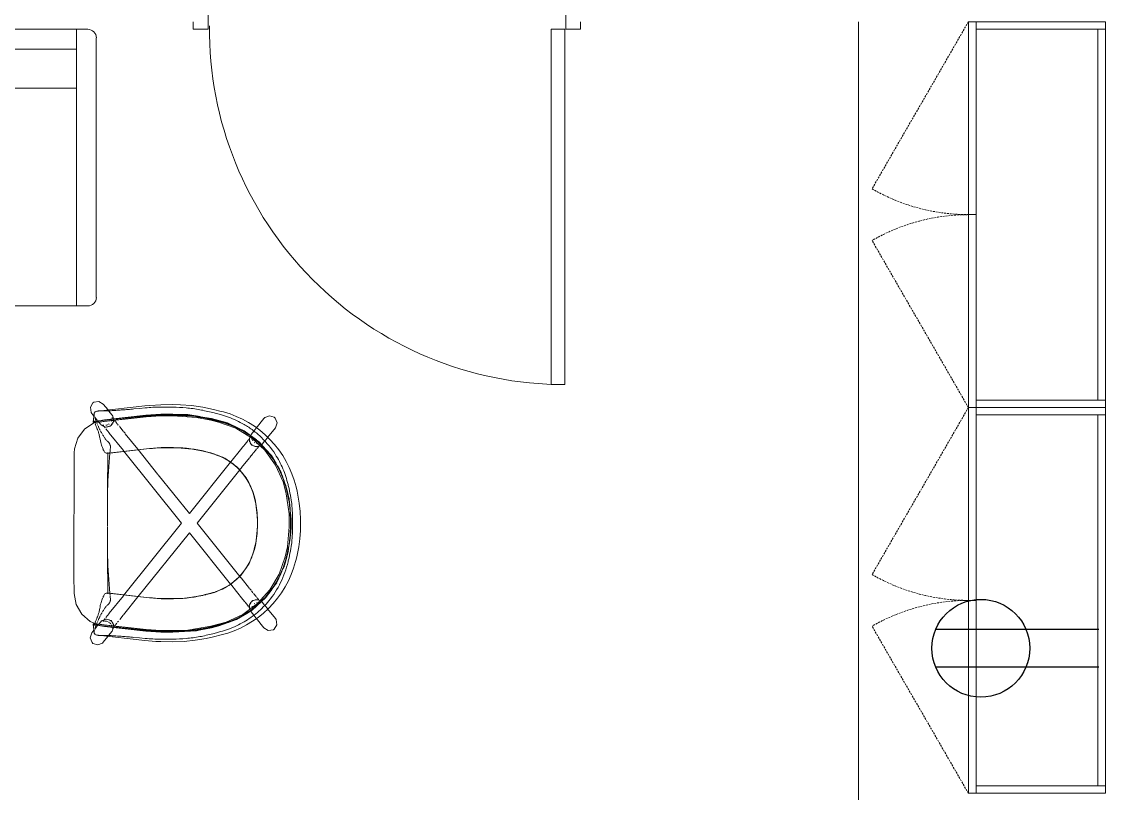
# Model space of a CAD drawing. Header units: inches. Extents: x 4757 to 6765, y 9919 to 10946.
# Drawn here: x 6205.7 to 6315.5, y 10546.4 to 10624.5 of the extents above; entities that cross this region are included whole.
import ezdxf

# ---------------------------------------------------------------- set-up
doc = ezdxf.new("R2010")
doc.units = ezdxf.units.IN
doc.header["$MEASUREMENT"] = 0
doc.linetypes.add('Dash', pattern=[0.25, 0.125, -0.125])
doc.linetypes.add('Hidden', pattern=[0.28125, 0.1875, -0.09375])
for name, color, linetype, lineweight in [('A-ANNO-NOTE', 7, 'Continuous', 9), ('A-DOOR', 31, 'Continuous', 13), ('I-FURN', 30, 'Continuous', 9), ('Q-CASE', 31, 'Continuous', 9), ('Q-CASE-HDLN', 31, 'Dash', 9)]:
    doc.layers.add(name, color=color, linetype=linetype, lineweight=lineweight)

# ---------------------------------------------------------------- blocks, each defined once
blk = doc.blocks.new('Door - Single - Solid Door-8734644-Level XX  POWER _ SIGNAL')
at = {"layer": 'A-DOOR'}
for p, q in [((-14.01, 38.59), (-12.63, 38.59)), ((-14.01, 2.59), (-14.01, 38.59)), ((-12.63, 38.59), (-12.63, 2.59)), ((-12.63, 2.59), (-14.01, 2.59))]:
    blk.add_line(p, q, dxfattribs=at)
at = {"layer": 'A-DOOR', "lineweight": 9}
for p, q in [((-15.63, 2.59), (-15.63, 1.84)), ((-14.13, 2.59), (-15.63, 2.59)), ((-14.13, 1.09), (-14.13, 2.59)), ((23.62, 2.59), (22.12, 2.59)), ((22.12, 2.59), (22.12, 1.09)), ((23.62, 1.84), (23.62, 2.59)), ((-13.63, 1.09), (-14.13, 1.09)), ((-13.63, -0.41), (-13.63, 1.09)), ((22.12, 1.09), (21.62, 1.09)), ((21.62, 1.09), (21.62, -0.41)), ((-14.13, -2.41), (-14.13, -0.41)), ((-14.13, -0.41), (-13.63, -0.41)), ((21.62, -0.41), (22.12, -0.41)), ((22.12, -0.41), (22.12, -2.41)), ((-15.63, -1.66), (-15.63, -2.41)), ((23.62, -2.41), (23.62, -1.66)), ((-15.63, -2.41), (-14.13, -2.41)), ((22.12, -2.41), (23.62, -2.41))]:
    blk.add_line(p, q, dxfattribs=at)
blk.add_arc((-14.01, 2.59), 36, 359.5, 90, dxfattribs=at)
blk = doc.blocks.new('HermanMiller_Collection_Tuxedo_Sofa - Arms Quilted-7925960-Level XX  POWER _ SIGNAL')
at = {"layer": 'I-FURN'}
for p, q in [((-43.15, 14.01), (-42.01, 14.01)), ((42.01, 14.01), (-42.01, 14.01)), ((-42.01, 14.01), (-42.01, -14.01)), ((-42.01, -14.01), (-42.01, 14.01)), ((-13.77, 14.01), (-13.77, -12.01)), ((14.08, 14.01), (14.08, -12.01)), ((42.01, 14.01), (43.15, 14.01)), ((42.01, -14.01), (42.01, 14.01)), ((42.01, -14.01), (42.01, 14.01)), ((-44.01, -13.14), (-44.01, 13.14)), ((44.01, 13.14), (44.01, -13.14)), ((42.01, -8.06), (-42.01, -8.06)), ((42.01, -12.01), (-42.01, -12.01)), ((-42.01, -14.01), (-43.15, -14.01)), ((42.01, -14.01), (-42.01, -14.01)), ((-42.01, -14.01), (42.01, -14.01)), ((43.15, -14.01), (42.01, -14.01))]:
    blk.add_line(p, q, dxfattribs=at)
for centre, start, end in [((-43.15, 13.14), 90, 180), ((43.15, 13.14), 360, 90), ((-43.15, -13.14), 180, 270), ((43.15, -13.14), 270, 360)]:
    blk.add_arc(centre, 0.865, start, end, dxfattribs=at)
blk = doc.blocks.new('Hightower Nest Low Wood Chair - Hightower Nest Low Wood Chair-7893848-Level XX  POWER _ SIGNAL')
at = {"layer": 'I-FURN'}
for p, q in [((-10.13, 16.92), (-10.57, 16.81)), ((-6.54, 17.26), (-7.26, 17.26)), ((-3.23, 16.81), (-3.67, 16.92)), ((-11.57, 15.47), (-11.77, 15.4)), ((-11.57, 15.47), (-11.77, 15.4)), ((-11.33, 15.55), (-11.53, 15.48)), ((-11.33, 15.55), (-11.53, 15.48)), ((-10.83, 15.72), (-11.29, 15.56)), ((-10.83, 15.72), (-11.29, 15.56)), ((-10.59, 15.81), (-10.8, 15.73)), ((-10.59, 15.81), (-10.8, 15.73)), ((-10.35, 15.89), (-10.55, 15.82)), ((-10.35, 15.89), (-10.55, 15.82)), ((-10.4, 16.1), (-9.95, 16.19)), ((-9.91, 15.99), (-10.35, 15.89)), ((-9.89, 15.93), (-10.34, 15.83)), ((-10.12, 15.88), (-10.34, 15.83)), ((-10.31, 15.72), (-9.87, 15.82)), ((-9.89, 15.94), (-10.11, 15.89)), ((-9.48, 16.09), (-9.91, 15.99)), ((-9.48, 16.09), (-9.91, 15.99)), ((-8.92, 16.16), (-9.02, 16.15)), ((-8.92, 16.16), (-9.02, 16.15)), ((-8.81, 16.17), (-8.91, 16.16)), ((-8.81, 16.17), (-8.91, 16.16)), ((-8.7, 16.18), (-8.8, 16.17)), ((-8.7, 16.18), (-8.8, 16.17)), ((-8.59, 16.19), (-8.69, 16.18)), ((-8.59, 16.19), (-8.69, 16.18)), ((-8.48, 16.2), (-8.58, 16.19)), ((-8.48, 16.2), (-8.58, 16.19)), ((-8.37, 16.21), (-8.47, 16.2)), ((-8.37, 16.21), (-8.47, 16.2)), ((-8.15, 16.23), (-8.35, 16.21)), ((-8.15, 16.23), (-8.35, 16.21)), ((-7.93, 16.25), (-8.13, 16.23)), ((-7.93, 16.25), (-8.13, 16.23)), ((-7.7, 16.27), (-7.9, 16.25)), ((-7.7, 16.27), (-7.9, 16.25)), ((-7.26, 16.31), (-7.66, 16.27)), ((-7.26, 16.31), (-7.66, 16.27)), ((-7.16, 16.31), (-7.26, 16.31)), ((-7.26, 16.13), (-6.54, 16.13)), ((-6.55, 16.25), (-7.25, 16.25)), ((-6.54, 16.31), (-7.12, 16.31)), ((-5.94, 16.29), (-6.54, 16.31)), ((-5.94, 16.29), (-6.54, 16.31)), ((-5.46, 16.22), (-5.94, 16.29)), ((-5.46, 16.22), (-5.94, 16.29)), ((-5.34, 16.2), (-5.43, 16.22)), ((-5.34, 16.2), (-5.43, 16.22)), ((-5.22, 16.19), (-5.32, 16.2)), ((-5.22, 16.19), (-5.32, 16.2)), ((-5.11, 16.17), (-5.21, 16.19)), ((-5.11, 16.17), (-5.21, 16.19)), ((-5, 16.16), (-5.1, 16.17)), ((-5, 16.16), (-5.1, 16.17)), ((-4.89, 16.14), (-4.99, 16.15)), ((-4.89, 16.14), (-4.99, 16.15)), ((-4.78, 16.12), (-4.88, 16.14)), ((-4.78, 16.12), (-4.88, 16.14)), ((-4.58, 16.09), (-4.77, 16.12)), ((-4.58, 16.09), (-4.77, 16.12)), ((-4.36, 16.06), (-4.55, 16.09)), ((-4.36, 16.06), (-4.55, 16.09)), ((-4.15, 16.03), (-4.33, 16.06)), ((-4.15, 16.03), (-4.33, 16.06)), ((-3.89, 15.99), (-4.11, 16.03)), ((-3.89, 15.99), (-4.11, 16.03)), ((-3.93, 15.82), (-3.49, 15.72)), ((-3.69, 15.89), (-3.91, 15.94)), ((-3.46, 15.83), (-3.91, 15.93)), ((-3.45, 15.89), (-3.89, 15.99)), ((-3.85, 16.19), (-3.4, 16.1)), ((-3.47, 15.83), (-3.68, 15.88)), ((-2.6, 15.64), (-3.45, 15.89)), ((-2.6, 15.64), (-3.45, 15.89)), ((-2.47, 15.59), (-2.59, 15.64)), ((-2.47, 15.59), (-2.59, 15.64)), ((-2.27, 15.5), (-2.44, 15.57)), ((-2.27, 15.5), (-2.44, 15.57)), ((-2.03, 15.38), (-2.23, 15.48)), ((-2.03, 15.38), (-2.23, 15.48)), ((-15.57, 13.92), (-16.57, 14.72)), ((-12.96, 14.78), (-13.16, 14.66)), ((-12.96, 14.78), (-13.16, 14.66)), ((-12.73, 14.91), (-12.93, 14.8)), ((-12.73, 14.91), (-12.93, 14.8)), ((-12.51, 15.05), (-12.71, 14.93)), ((-12.51, 15.05), (-12.71, 14.93)), ((-12.29, 15.18), (-12.48, 15.06)), ((-12.29, 15.18), (-12.48, 15.06)), ((-1.78, 15.27), (-1.99, 15.37)), ((-1.78, 15.27), (-1.99, 15.37)), ((-1.54, 15.16), (-1.76, 15.26)), ((-1.54, 15.16), (-1.76, 15.26)), ((-1.32, 15.06), (-1.52, 15.15)), ((-1.32, 15.06), (-1.52, 15.15)), ((-1.1, 14.96), (-1.29, 15.05)), ((-1.1, 14.96), (-1.29, 15.05)), ((-0.88, 14.86), (-1.05, 14.94)), ((-0.88, 14.86), (-1.05, 14.94)), ((-0.64, 14.68), (-0.87, 14.85)), ((-0.64, 14.68), (-0.87, 14.85)), ((-0.24, 14.4), (-0.61, 14.66)), ((-0.24, 14.4), (-0.61, 14.66)), ((0.18, 14.09), (-0.2, 14.36)), ((0.18, 14.09), (-0.2, 14.36)), ((2.76, 14.72), (1.77, 13.92)), ((-17.5, 13.55), (-16.52, 12.77)), ((-15.26, 13.68), (-15.55, 13.91)), ((-14.91, 13.39), (-15.19, 13.62)), ((-14.85, 13.34), (-14.91, 13.39)), ((0.63, 13.76), (0.22, 14.06)), ((0.63, 13.76), (0.22, 14.06)), ((1.1, 13.39), (1.06, 13.32)), ((1.39, 13.62), (1.1, 13.39)), ((1.75, 13.91), (1.46, 13.68)), ((2.72, 12.77), (3.7, 13.55)), ((-16.48, 12.73), (-16.23, 12.53)), ((-16.22, 12.52), (-15.88, 12.25)), ((-15.84, 12.22), (-15.77, 12.2)), ((-15.64, 12.15), (-15.58, 12.13)), ((-15.57, 12.13), (-15.5, 12.11)), ((-15.51, 12.31), (-15.44, 12.33)), ((-15.45, 12.08), (-15.49, 12.12)), ((-15.45, 12.08), (-15.49, 12.12)), ((-15.31, 12.08), (-15.44, 12.08)), ((-15.41, 12.34), (-15.37, 12.36)), ((-15.29, 12.4), (-15.24, 12.43)), ((-15.29, 12.08), (-14.91, 12.23)), ((-15.18, 12.11), (-15.25, 12.09)), ((-15.12, 12.13), (-15.18, 12.11)), ((-15.08, 12.57), (-15.04, 12.63)), ((-14.94, 12.23), (-15.05, 12.16)), ((-14.96, 12.8), (-14.94, 12.88)), ((-14.81, 12.36), (-14.94, 12.23)), ((-14.92, 13.07), (-14.93, 13.14)), ((-14.92, 12.96), (-14.92, 13.02)), ((-14.88, 12.25), (-14.8, 12.33)), ((-14.82, 13.14), (-14.81, 13.14)), ((-14.79, 12.34), (-14.63, 12.83)), ((-14.76, 13.09), (-14.71, 13.05)), ((-14.76, 13.09), (-14.71, 13.05)), ((-14.71, 13.04), (-14.75, 13.14)), ((-14.63, 12.85), (-14.7, 13.01)), ((-14.66, 12.67), (-14.69, 12.57)), ((-14.47, 12.86), (-14.68, 13.03)), ((-14.68, 13.03), (-14.66, 12.95)), ((-14.68, 13.03), (-14.47, 12.86)), ((-14.66, 12.93), (-14.65, 12.85)), ((-14.66, 12.73), (-14.66, 12.67)), ((-14.65, 12.8), (-14.65, 12.75)), ((-14.27, 12.7), (-14.43, 12.82)), ((-14.43, 12.82), (-14.27, 12.7)), ((-13.99, 12.48), (-14.25, 12.69)), ((-14.25, 12.69), (-13.99, 12.48)), ((-13.75, 12.29), (-13.95, 12.44)), ((-13.95, 12.44), (-13.75, 12.29)), ((-13.55, 12.12), (-13.74, 12.28)), ((-13.74, 12.28), (-13.55, 12.12)), ((-12.52, 11.29), (-13.52, 12.1)), ((-13.52, 12.1), (-12.52, 11.29)), ((-9.57, 12.59), (-9.12, 12.7)), ((-9.52, 12.58), (-9.12, 12.68)), ((-9.52, 12.58), (-9.12, 12.68)), ((-7.26, 12.92), (-6.54, 12.92)), ((-7.26, 12.89), (-6.54, 12.89)), ((-7.26, 12.89), (-6.54, 12.89)), ((-4.69, 12.68), (-4.28, 12.58)), ((-4.69, 12.68), (-4.28, 12.58)), ((-4.68, 12.7), (-4.23, 12.59)), ((-0.28, 12.09), (-1.35, 11.24)), ((-1.35, 11.24), (-0.28, 12.09)), ((-0.1, 12.25), (-0.25, 12.12)), ((-0.25, 12.12), (-0.1, 12.25)), ((0.15, 12.44), (-0.05, 12.29)), ((-0.05, 12.29), (0.15, 12.44)), ((0.54, 12.76), (0.23, 12.51)), ((0.23, 12.51), (0.54, 12.76)), ((0.62, 12.82), (0.55, 12.77)), ((0.55, 12.77), (0.62, 12.82)), ((0.87, 13.03), (0.67, 12.86)), ((0.67, 12.86), (0.87, 13.03)), ((0.89, 13.03), (0.85, 12.97)), ((0.85, 12.85), (0.86, 12.95)), ((0.86, 12.7), (0.85, 12.8)), ((0.86, 12.95), (0.87, 12.99)), ((0.95, 13.14), (0.92, 13.08)), ((0.97, 13.1), (1.01, 13.13)), ((0.97, 13.1), (1.01, 13.13)), ((0.99, 12.34), (1.07, 12.29)), ((1.01, 13.14), (1.02, 13.14)), ((1.07, 12.29), (1.01, 12.36)), ((1.14, 12.23), (1.08, 12.28)), ((1.14, 12.87), (1.16, 12.81)), ((1.25, 12.16), (1.14, 12.23)), ((1.25, 12.63), (1.28, 12.57)), ((1.4, 12.1), (1.32, 12.13)), ((1.45, 12.09), (1.4, 12.1)), ((1.64, 12.08), (1.49, 12.09)), ((1.52, 12.38), (1.57, 12.36)), ((1.65, 12.33), (1.71, 12.31)), ((1.69, 12.12), (1.65, 12.08)), ((1.69, 12.12), (1.65, 12.08)), ((1.7, 12.11), (1.84, 12.14)), ((1.98, 12.18), (2.04, 12.22)), ((2.08, 12.25), (2.42, 12.52)), ((2.43, 12.53), (2.68, 12.74)), ((-15.44, 12.08), (-15.35, 12)), ((-15.35, 12), (-15.44, 12.08)), ((-15.29, 11.95), (-15.16, 11.85)), ((-15.16, 11.85), (-15.29, 11.95)), ((-15.15, 11.85), (-14.99, 11.72)), ((-14.99, 11.72), (-15.15, 11.85)), ((-14.98, 11.71), (-14.63, 11.43)), ((-14.63, 11.43), (-14.98, 11.71)), ((-14.62, 11.42), (-14.34, 11.19)), ((-14.34, 11.19), (-14.62, 11.42)), ((-14.32, 11.17), (-13.1, 10.2)), ((-13.1, 10.2), (-14.32, 11.17)), ((-12.32, 11.13), (-12.5, 11.28)), ((-12.5, 11.28), (-12.32, 11.13)), ((-6.9, 6.78), (-12.31, 11.13)), ((-12.31, 11.13), (-6.9, 6.78)), ((-1.49, 11.13), (-6.9, 6.78)), ((-6.9, 6.78), (-1.49, 11.13)), ((-1.36, 11.23), (-1.48, 11.13)), ((-1.48, 11.13), (-1.36, 11.23)), ((0.02, 10.78), (0.82, 11.42)), ((0.82, 11.42), (0.02, 10.78)), ((0.83, 11.43), (1.07, 11.62)), ((1.07, 11.62), (0.83, 11.43)), ((1.11, 11.65), (1.18, 11.71)), ((1.18, 11.71), (1.11, 11.65)), ((1.19, 11.72), (1.35, 11.85)), ((1.35, 11.85), (1.19, 11.72)), ((1.36, 11.85), (1.49, 11.95)), ((1.49, 11.95), (1.36, 11.85)), ((1.55, 12), (1.64, 12.08)), ((1.64, 12.08), (1.55, 12)), ((-13.08, 10.18), (-7.87, 6)), ((-7.87, 6), (-13.08, 10.18)), ((-5.93, 6), (-0.72, 10.18)), ((-0.72, 10.18), (-5.93, 6)), ((-0.71, 10.19), (0.02, 10.78)), ((0.02, 10.78), (-0.71, 10.19)), ((-18.22, 9.23), (-18.42, 8.46)), ((-17.3, 9), (-17.49, 8.23)), ((-17.25, 8.99), (-17.33, 8.65)), ((-17.33, 8.19), (-17.13, 8.96)), ((3.33, 8.96), (3.52, 8.19)), ((3.53, 8.65), (3.44, 8.99)), ((3.69, 8.23), (3.5, 9)), ((4.61, 8.46), (4.42, 9.23)), ((-17.49, 8.23), (-17.68, 7.12)), ((-17.49, 8.23), (-17.68, 7.12)), ((-17.34, 8.6), (-17.43, 8.25)), ((-14.13, 7.71), (-14.02, 8.19)), ((-14.11, 7.7), (-13.99, 8.18)), ((-14.11, 7.7), (-13.99, 8.18)), ((-14.02, 8.19), (-13.87, 8.56)), ((0.12, 8.51), (0.21, 8.19)), ((0.19, 8.18), (0.37, 7.46)), ((0.19, 8.18), (0.37, 7.46)), ((0.21, 8.19), (0.33, 7.71)), ((3.63, 8.25), (3.54, 8.6)), ((3.91, 7.15), (3.69, 8.23)), ((3.91, 7.15), (3.69, 8.23)), ((-14.21, 7.41), (-14.15, 7.65)), ((-14.18, 7.41), (-14.12, 7.67)), ((-14.18, 7.41), (-14.12, 7.67)), ((0.34, 7.67), (0.39, 7.46)), ((3.99, 6.73), (3.91, 7.12)), ((3.99, 6.73), (3.91, 7.12)), ((4.15, 4.34), (3.99, 6.73)), ((4.15, 4.34), (3.99, 6.73)), ((-14.56, 4.38), (-14.44, 5.93)), ((-7.87, 6), (-11.8, 2.85)), ((-11.8, 2.85), (-7.87, 6)), ((0.57, 0.78), (-5.93, 6)), ((-5.93, 6), (0.57, 0.78)), ((-14.21, -0.66), (-6.9, 5.22)), ((-6.9, 5.22), (-14.21, -0.66)), ((-6.9, 5.22), (0.41, -0.66)), ((0.41, -0.66), (-6.9, 5.22)), ((-18.9, 4.33), (-18.88, 3.11)), ((-17.95, 4.34), (-17.94, 3.12)), ((-17.89, 4.34), (-17.88, 3.12)), ((-17.76, 3.12), (-17.77, 4.34)), ((-14.55, 3.16), (-14.56, 4.38)), ((-14.52, 3.16), (-14.54, 4.38)), ((-14.52, 3.16), (-14.54, 4.38)), ((0.74, 4.38), (0.72, 3.16)), ((0.74, 4.38), (0.72, 3.16)), ((0.76, 4.38), (0.75, 3.16)), ((3.97, 4.34), (3.96, 3.12)), ((4.08, 3.12), (4.09, 4.34)), ((4.13, 3.12), (4.15, 4.34)), ((5.08, 3.11), (5.1, 4.33)), ((-17.94, 3.12), (-17.84, 1.59)), ((-17.94, 3.12), (-17.84, 1.59)), ((-17.67, 1.61), (-17.76, 3.12)), ((-14.47, 1.97), (-14.55, 3.16)), ((-11.83, 2.82), (-14.38, 0.78)), ((-14.38, 0.78), (-11.83, 2.82)), ((0.75, 3.16), (0.67, 1.97)), ((3.96, 3.12), (3.87, 1.61)), ((4.04, 1.59), (4.13, 3.12)), ((4.04, 1.59), (4.13, 3.12)), ((-18.78, 1.48), (-18.25, -3.27)), ((-17.84, 1.59), (-17.37, -2.6)), ((-17.78, 1.6), (-17.57, -0.28)), ((-17.12, -3.27), (-17.67, 1.61)), ((-14, -2.27), (-14.47, 1.97)), ((-14.32, 0.82), (-14.45, 1.97)), ((-13.98, -2.22), (-14.45, 1.97)), ((0.65, 1.97), (0.18, -2.22)), ((0.67, 1.97), (0.2, -2.27)), ((0.65, 1.97), (0.52, 0.82)), ((3.87, 1.61), (3.32, -3.27)), ((3.57, -2.6), (4.04, 1.59)), ((3.77, -0.28), (3.98, 1.6)), ((4.45, -3.27), (4.98, 1.48)), ((-14.38, 0.78), (-15.95, -0.49)), ((-15.95, -0.49), (-14.38, 0.78)), ((-14.16, -0.61), (-14.32, 0.82)), ((0.52, 0.82), (0.36, -0.61)), ((2.39, -0.68), (0.57, 0.78)), ((0.57, 0.78), (2.39, -0.68)), ((-17.57, -0.31), (-17.43, -1.54)), ((-16.69, -1.08), (-16.74, -1.12)), ((-16.74, -1.12), (-16.69, -1.08)), ((-16.23, -0.71), (-16.67, -1.06)), ((-16.67, -1.06), (-16.23, -0.71)), ((-16, -0.52), (-16.19, -0.68)), ((-16.19, -0.68), (-16, -0.52)), ((-16.03, -2.12), (-14.25, -0.69)), ((-14.25, -0.69), (-16.03, -2.12)), ((-14, -2.05), (-14.16, -0.61)), ((0.36, -0.61), (0.2, -2.05)), ((0.45, -0.69), (2.23, -2.12)), ((2.23, -2.12), (0.45, -0.69)), ((2.87, -1.06), (2.43, -0.71)), ((2.43, -0.71), (2.87, -1.06)), ((3.63, -1.54), (3.77, -0.31)), ((-17.83, -1.81), (-18.28, -2.18)), ((-17.74, -1.75), (-17.83, -1.82)), ((-17.46, -1.7), (-17.73, -1.75)), ((-17.45, -1.82), (-17.61, -1.81)), ((-17.59, -1.8), (-17.54, -1.76)), ((-17.59, -1.8), (-17.54, -1.76)), ((-17.43, -1.61), (-17.37, -2.14)), ((-17.38, -1.69), (-17.42, -1.7)), ((-17.36, -2.18), (-17.3, -2.78)), ((-17.35, -1.41), (-17.31, -1.76)), ((-17.23, -1.51), (-17.32, -1.58)), ((-17.32, -1.58), (-17.23, -1.51)), ((-17.22, -1.66), (-17.3, -1.68)), ((-17.3, -1.67), (-17.24, -1.68)), ((-17.2, -1.91), (-17.26, -1.88)), ((-16.82, -1.91), (-17.22, -1.66)), ((-17.22, -1.68), (-17.11, -1.71)), ((-17.12, -1.43), (-17.19, -1.48)), ((-17.19, -1.48), (-17.12, -1.43)), ((-16.97, -1.3), (-17.1, -1.41)), ((-17.1, -1.41), (-16.97, -1.3)), ((-17.04, -1.74), (-16.99, -1.77)), ((-16.92, -2.17), (-16.96, -2.11)), ((-16.84, -1.2), (-16.94, -1.28)), ((-16.94, -1.28), (-16.84, -1.2)), ((-16.92, -1.82), (-16.81, -1.92)), ((-16.79, -1.94), (-16.71, -2.08)), ((-16.72, -2.02), (-16.78, -1.93)), ((-16.63, -2.52), (-16.71, -2.03)), ((-16.46, -2.46), (-16.04, -2.12)), ((-16.04, -2.12), (-16.46, -2.46)), ((2.24, -2.12), (2.66, -2.46)), ((2.66, -2.46), (2.24, -2.12)), ((2.97, -1.93), (2.82, -2.39)), ((2.91, -2.08), (2.99, -1.94)), ((3.06, -1.84), (2.97, -1.93)), ((2.99, -1.94), (3.07, -1.86)), ((3.14, -1.28), (3.01, -1.17)), ((3.01, -1.17), (3.14, -1.28)), ((3.13, -1.81), (3.08, -1.83)), ((3.16, -2.11), (3.12, -2.17)), ((3.36, -1.72), (3.14, -1.81)), ((3.14, -1.8), (3.26, -1.73)), ((3.22, -2.04), (3.18, -2.09)), ((3.39, -1.48), (3.21, -1.34)), ((3.21, -1.34), (3.39, -1.48)), ((3.29, -1.97), (3.24, -2.02)), ((3.27, -1.73), (3.36, -1.7)), ((3.41, -1.68), (3.44, -1.68)), ((3.46, -1.88), (3.41, -1.9)), ((3.51, -1.66), (3.42, -1.7)), ((3.52, -1.58), (3.43, -1.52)), ((3.43, -1.52), (3.52, -1.58)), ((3.44, -1.68), (3.5, -1.67)), ((3.49, -2.78), (3.56, -2.18)), ((3.51, -1.76), (3.55, -1.41)), ((3.57, -2.14), (3.63, -1.61)), ((3.63, -1.68), (3.58, -1.66)), ((3.7, -1.81), (3.65, -1.82)), ((4.03, -1.82), (3.67, -1.69)), ((3.73, -1.75), (3.79, -1.8)), ((3.73, -1.75), (3.79, -1.8)), ((4.48, -2.18), (4.03, -1.81)), ((-18.37, -2.24), (-18.96, -2.72)), ((-17.37, -2.6), (-17.33, -2.77)), ((-17.32, -2.81), (-17.22, -3.16)), ((-17.3, -3.32), (-17.24, -3.27)), ((-17.29, -2.81), (-17.25, -3.15)), ((-17.25, -3.16), (-17.25, -3.23)), ((-17.24, -3.25), (-17.22, -3.43)), ((-17.22, -3.16), (-17.19, -3.24)), ((-17.2, -3.23), (-17.13, -3.18)), ((-17.19, -2.74), (-17.17, -2.88)), ((-17.19, -3.25), (-17.13, -3.46)), ((-17.13, -3.18), (-16.89, -2.98)), ((-16.84, -2.37), (-16.88, -2.24)), ((-16.86, -2.93), (-16.62, -2.54)), ((-16.84, -2.76), (-16.82, -2.65)), ((-16.82, -2.46), (-16.83, -2.41)), ((-16.78, -2.71), (-16.82, -2.75)), ((-16.78, -2.71), (-16.82, -2.75)), ((-16.65, -2.61), (-16.55, -2.53)), ((-16.55, -2.53), (-16.65, -2.61)), ((-14.34, -2.72), (-14.26, -2.68)), ((-7.12, -2.31), (-7.23, -2.31)), ((-7.12, -2.31), (-7.22, -2.31)), ((-6.58, -2.31), (-7.12, -2.31)), ((-6.58, -2.31), (-7.12, -2.31)), ((0.46, -2.68), (0.54, -2.72)), ((2.75, -2.53), (2.85, -2.61)), ((2.85, -2.61), (2.75, -2.53)), ((2.82, -2.43), (2.85, -2.52)), ((2.95, -2.69), (2.88, -2.64)), ((2.95, -2.69), (2.88, -2.64)), ((3.03, -2.41), (3.01, -2.52)), ((3.01, -2.54), (3.01, -2.59)), ((3.02, -2.65), (3.04, -2.76)), ((3.08, -2.24), (3.03, -2.38)), ((3.09, -2.98), (3.33, -3.18)), ((3.31, -3.46), (3.4, -3.25)), ((3.33, -3.18), (3.4, -3.23)), ((3.37, -2.88), (3.39, -2.74)), ((3.41, -3.23), (3.44, -3.16)), ((3.42, -3.43), (3.44, -3.25)), ((3.44, -3.23), (3.45, -3.16)), ((3.44, -3.27), (3.5, -3.32)), ((3.45, -3.15), (3.49, -2.81)), ((3.54, -2.77), (3.57, -2.6)), ((5.16, -2.72), (4.58, -2.26)), ((-18.02, -3.89), (-17.75, -3.68)), ((-17.93, -3.66), (-17.17, -3.76)), ((-17.54, -3.51), (-17.38, -3.37)), ((-17.36, -3.36), (-17.32, -3.33)), ((-17.22, -3.48), (-17.21, -3.58)), ((-17.2, -3.62), (-17.2, -3.67)), ((-17.13, -3.47), (-17.1, -3.57)), ((3.37, -3.76), (4.13, -3.66)), ((3.4, -3.67), (3.4, -3.62)), ((3.41, -3.58), (3.42, -3.48)), ((3.52, -3.33), (3.56, -3.36)), ((3.57, -3.37), (3.74, -3.51)), ((3.95, -3.68), (4.22, -3.89))]:
    blk.add_line(p, q, dxfattribs=at)
at = {"layer": 'I-FURN', "flags": 128}
for points in [[(-10.57, 16.81), (-11.24, 16.63), (-11.9, 16.4), (-12.54, 16.13), (-13.15, 15.82), (-13.75, 15.46), (-14.32, 15.07), (-14.87, 14.64), (-15.38, 14.17), (-15.86, 13.67), (-16.31, 13.14), (-16.72, 12.59), (-17.09, 12), (-17.42, 11.39), (-17.71, 10.76), (-17.96, 10.12), (-18.17, 9.45), (-18.22, 9.23)], [(-7.26, 17.26), (-8.09, 17.23), (-8.93, 17.14), (-9.75, 17), (-10.13, 16.92)], [(-3.67, 16.92), (-4.49, 17.08), (-5.32, 17.19), (-6.16, 17.25), (-6.54, 17.26)], [(4.42, 9.23), (4.23, 9.9), (4, 10.55), (3.72, 11.19), (3.4, 11.8), (3.04, 12.4), (2.65, 12.96), (2.21, 13.5), (1.74, 14.01), (1.24, 14.49), (0.7, 14.93), (0.14, 15.34), (-0.45, 15.7), (-1.06, 16.03), (-1.69, 16.32), (-2.34, 16.56), (-3.01, 16.76), (-3.23, 16.81)], [(-17.13, 8.96), (-16.51, 10.71), (-15.54, 12.3), (-14.28, 13.66), (-12.77, 14.74), (-11.07, 15.5), (-10.31, 15.72)], [(-11.81, 15.38), (-12.13, 15.27), (-12.25, 15.2)], [(-11.81, 15.38), (-12.13, 15.27), (-12.25, 15.2)], [(-9.87, 15.82), (-7.84, 16.12), (-7.26, 16.13)], [(-9.04, 16.15), (-9.31, 16.12), (-9.42, 16.1)], [(-9.04, 16.15), (-9.31, 16.12), (-9.42, 16.1)], [(-7.26, 16.46), (-6.9, 16.46), (-6.54, 16.46)], [(-6.54, 16.13), (-4.5, 15.94), (-3.93, 15.82)], [(-3.49, 15.72), (-1.73, 15.11), (-0.14, 14.16), (1.24, 12.91), (2.34, 11.41), (3.11, 9.72), (3.33, 8.96)], [(-17.62, 14.61), (-17.78, 14.12), (-17.6, 13.64), (-17.5, 13.55)], [(-16.57, 14.72), (-17.06, 14.89), (-17.53, 14.7), (-17.62, 14.61)], [(-13.18, 14.65), (-13.74, 14.32), (-14.36, 13.76)], [(-13.18, 14.65), (-13.74, 14.32), (-14.36, 13.76)], [(3.82, 14.61), (3.38, 14.88), (2.87, 14.79), (2.76, 14.72)], [(3.7, 13.55), (3.97, 14), (3.89, 14.51), (3.82, 14.61)], [(-14.4, 13.72), (-15.13, 13.06), (-15.31, 12.82)], [(-14.4, 13.72), (-15.13, 13.06), (-15.31, 12.82)], [(2.24, 11.82), (1.9, 12.38), (0.64, 13.75)], [(2.24, 11.82), (1.9, 12.38), (0.64, 13.75)], [(-15.33, 12.8), (-16.25, 11.56), (-16.48, 11.06)], [(-15.33, 12.8), (-16.25, 11.56), (-16.48, 11.06)], [(-15.5, 12.11), (-15.35, 12.06), (-15.31, 12.07)], [(-14.69, 12.57), (-14.72, 12.51), (-14.81, 12.36)], [(-13.86, 8.59), (-13.48, 9.59), (-12.61, 10.81), (-11.46, 11.78), (-10.12, 12.43), (-9.57, 12.59)], [(-9.12, 12.7), (-7.4, 12.92), (-7.26, 12.92)], [(-6.54, 12.92), (-4.82, 12.73), (-4.68, 12.7)], [(-4.23, 12.59), (-2.83, 12.07), (-1.6, 11.21), (-0.62, 10.08), (0.05, 8.73), (0.11, 8.54)], [(0.84, 12.95), (0.92, 12.44), (0.99, 12.34)], [(1.01, 12.36), (0.92, 12.51), (0.86, 12.67)], [(1.09, 12.28), (1.43, 12.07), (1.69, 12.11)], [(-16.48, 11.06), (-17.05, 9.86), (-17.3, 9)], [(-16.48, 11.06), (-17.05, 9.86), (-17.3, 9)], [(3.5, 9), (2.87, 10.77), (2.24, 11.81)], [(3.5, 9), (2.87, 10.77), (2.24, 11.81)], [(-18.09, 8.38), (-17.99, 8.76), (-17.89, 9.15)], [(-17.2, 8.98), (-17.29, 8.59), (-17.38, 8.2)], [(3.58, 8.2), (3.49, 8.59), (3.39, 8.98)], [(4.08, 9.15), (4.19, 8.76), (4.29, 8.38)], [(-18.42, 8.46), (-18.65, 7.35), (-18.81, 6.22), (-18.89, 5.09), (-18.9, 4.33)], [(-17.77, 4.34), (-17.61, 6.72), (-17.33, 8.19)], [(3.52, 8.19), (3.92, 5.83), (3.97, 4.34)], [(5.1, 4.33), (5.07, 5.46), (4.96, 6.59), (4.78, 7.71), (4.61, 8.46)], [(-17.69, 7.08), (-17.89, 5.86), (-17.95, 4.34)], [(-17.69, 7.08), (-17.89, 5.86), (-17.95, 4.34)], [(-14.44, 5.95), (-14.4, 6.49), (-14.21, 7.41)], [(0.41, 7.41), (0.74, 5.32), (0.76, 4.38)], [(-18.64, 3.11), (-18.64, 3.72), (-18.64, 4.33)], [(-17.82, 4.34), (-17.81, 3.73), (-17.8, 3.12)], [(4, 3.12), (4.01, 3.73), (4.02, 4.34)], [(4.84, 4.33), (4.84, 3.72), (4.84, 3.11)], [(-18.88, 3.11), (-18.83, 1.98), (-18.78, 1.48)], [(4.98, 1.48), (5.07, 2.62), (5.08, 3.11)], [(-18.47, 0.39), (-18.52, 0.95), (-18.57, 1.51)], [(-17.7, 1.61), (-17.62, 0.93), (-17.54, 0.26)], [(3.74, 0.26), (3.82, 0.93), (3.9, 1.61)], [(4.77, 1.51), (4.72, 0.95), (4.67, 0.39)], [(-18.31, -1.62), (-18.32, -1.45), (-18.33, -1.27)], [(-16.68, -2.14), (-16.64, -2.26), (-16.63, -2.44), (-16.65, -2.59)], [(-13.98, -2.22), (-13.99, -2.14), (-14, -2.05)], [(0.2, -2.05), (0.19, -2.14), (0.18, -2.22)], [(2.85, -2.59), (2.83, -2.44), (2.84, -2.26), (2.88, -2.14)], [(4.53, -1.27), (4.52, -1.45), (4.51, -1.62)], [(-18.95, -2.72), (-19.22, -3.16), (-19.14, -3.67), (-19.07, -3.77)], [(2.86, -2.54), (3, -2.9), (3.08, -2.98)], [(3.44, -3.15), (3.5, -3.02), (3.54, -2.81)], [(5.27, -3.77), (5.43, -3.29), (5.24, -2.81), (5.15, -2.72)], [(-19.07, -3.77), (-18.63, -4.03), (-18.12, -3.95), (-18.02, -3.89)], [(-17.94, -3.66), (-17.99, -3.64), (-18.03, -3.63)], [(-17.64, -3.56), (-17.65, -3.56), (-17.65, -3.57)], [(-17.1, -3.57), (-17.07, -3.69), (-16.42, -4.62), (-15.51, -5.29), (-14.43, -5.63), (-14.01, -5.66)], [(0.21, -5.66), (1.32, -5.46), (2.31, -4.9), (3.06, -4.06), (3.3, -3.48)], [(3.85, -3.57), (3.85, -3.56), (3.84, -3.56)], [(4.23, -3.63), (4.19, -3.64), (4.14, -3.66)], [(4.22, -3.89), (4.71, -4.05), (5.18, -3.86), (5.27, -3.77)], [(-14.01, -5.66), (-1.59, -5.69), (0.21, -5.66)]]:
    blk.add_lwpolyline(points, dxfattribs=at)
at = {"layer": 'I-FURN'}
for centre, radius, start, end in [((-8.17, 6.73), 9.35, 103.43, 115.952), ((-7.26, 4.89), 11.35, 102.3093, 103.4089), ((-7.26, 4.89), 11.35, 97.8369, 102.1915), ((-7.26, 4.89), 11.35, 97.28, 97.7647), ((-7.26, 4.89), 11.35, 96.723, 97.2659), ((-7.26, 4.89), 11.35, 96.1578, 96.6934), ((-7.26, 4.89), 11.35, 95.7009, 96.1444), ((-7.26, 4.89), 11.35, 91.1205, 95.5951), ((-7.26, 4.89), 11.35, 90.6684, 91.1205), ((-7.26, 4.89), 11.35, 90, 90.6684), ((-6.54, 4.89), 11.35, 89.331, 90), ((-6.54, 4.89), 11.35, 88.8791, 89.331), ((-6.54, 4.89), 11.35, 84.4032, 88.8791), ((-6.54, 4.89), 11.35, 83.854, 84.2985), ((-6.54, 4.89), 11.35, 83.3051, 83.8406), ((-6.54, 4.89), 11.35, 82.7326, 83.2755), ((-6.54, 4.89), 11.35, 82.2349, 82.7186), ((-6.54, 4.89), 11.35, 77.8078, 82.1616), ((-6.54, 4.89), 11.35, 76.5911, 77.6904), ((-5.63, 6.73), 9.35, 64.048, 76.57), ((-8.17, 6.73), 9.35, 116.027, 128.4566), ((-5.63, 6.73), 9.35, 53.6312, 63.969), ((-8.17, 6.73), 9.35, 136.441, 140.9611), ((-8.17, 6.73), 9.35, 134.8915, 136.441), ((-8.17, 6.73), 9.35, 133.0204, 134.5785), ((-8.17, 6.73), 9.35, 128.6031, 133.0204), ((-5.63, 6.73), 9.35, 51.5403, 53.5865), ((-5.63, 6.73), 9.35, 46.9796, 51.3935), ((-5.63, 6.73), 9.35, 45.4215, 46.9796), ((-5.63, 6.73), 9.35, 43.8092, 45.1085), ((-5.63, 6.73), 9.35, 39.0365, 43.559), ((-8.17, 6.73), 9.35, 140.996, 148.0871), ((-8.17, 6.73), 6, 103.43, 161.5339), ((-8.17, 6.73), 6, 103.43, 133.2246), ((-7.26, 4.89), 8, 90, 103.43), ((-7.26, 4.89), 8, 90, 103.43), ((-6.54, 4.89), 8, 76.57, 90), ((-6.54, 4.89), 8, 76.57, 90), ((-5.63, 6.73), 6, 64.048, 76.57), ((-5.63, 6.73), 6, 18.4661, 76.57), ((-5.63, 6.73), 6, 39.2173, 64.048), ((-5.63, 6.73), 9.35, 26.5741, 39.004), ((-8.17, 6.73), 9.35, 148.1336, 152.8573), ((-8.17, 6.73), 6, 133.2246, 140.7827), ((-8.17, 6.73), 9.35, 153.518, 166.04), ((-8.17, 6.73), 9.35, 153.008, 153.4239), ((-8.17, 6.73), 6, 144.9744, 161.5339), ((-8.17, 6.73), 6, 140.996, 144.9744), ((-5.63, 6.73), 6, 36.189, 39.004), ((-5.63, 6.73), 6, 18.4661, 35.8265), ((-5.63, 6.73), 9.35, 13.96, 26.482), ((-2.54, 4.51), 15.35, 166.04, 180.65), ((-8.17, 6.73), 6, 161.934, 166.04), ((-8.17, 6.73), 6, 161.934, 166.04), ((-5.63, 6.73), 6, 13.96, 18.066), ((-5.63, 6.73), 6, 13.96, 18.066), ((-11.26, 4.51), 15.35, 359.35, 13.96), ((-2.54, 4.51), 12, 166.04, 173.0963), ((-2.54, 4.51), 12, 166.04, 173.0963), ((-11.26, 4.51), 12, 6.7863, 13.96), ((-11.26, 4.51), 12, 6.7863, 13.96), ((-2.54, 4.51), 12, 173.345, 180.65), ((-2.54, 4.51), 12, 173.345, 180.65), ((-11.26, 4.51), 12, 359.35, 6.655), ((-11.26, 4.51), 12, 359.35, 6.655), ((-2.52, 3.3), 15.35, 180.65, 183.5042), ((-2.52, 3.3), 15.35, 183.505, 186.36), ((-2.52, 3.3), 12, 180.65, 186.36), ((-2.52, 3.3), 12, 180.65, 186.36), ((-11.28, 3.3), 12, 353.64, 359.35), ((-11.28, 3.3), 12, 353.64, 359.35), ((-11.28, 3.3), 15.35, 353.64, 356.495), ((-11.28, 3.3), 15.35, 356.4957, 359.35), ((-6.9, 76.61), 78.98, 264.4469, 264.6682), ((-6.9, 76.61), 78.98, 264.673, 264.7907), ((-6.9, 76.61), 78.98, 264.841, 267.5618), ((-6.9, 76.61), 78.98, 272.4382, 275.159), ((-6.9, 76.61), 78.98, 275.2093, 275.327), ((-6.9, 76.61), 78.98, 275.3812, 275.5531), ((-13.95, -2.22), 0.0313, 186.36, 269.009), ((-6.9, 405.45), 407.76, 269.009, 269.9489), ((-6.9, 405.45), 407.76, 269.5279, 269.9493), ((-6.9, 405.45), 407.76, 270.0511, 270.991), ((-6.9, 405.45), 407.76, 270.0507, 270.4721), ((0.15, -2.22), 0.0313, 270.991, 353.64)]:
    blk.add_arc(centre, radius, start, end, dxfattribs=at)
for centre, major_axis, ratio, start_param, end_param in [((-6.9, 6.14), (295.82, 0), 0.034166, 1.56959, 1.572003), ((-18.83, 4.53), (-0.91, 8.19), 0.087156, 3.09793, 3.118085), ((-14.96, -3.04), (2.05, 0.7), 0.12558, 2.325157, 2.334869), ((1.16, -3.04), (-2.05, 0.7), 0.125, 3.948386, 3.958099), ((5.02, 4.53), (0.91, 8.19), 0.087156, 3.1651, 3.185255)]:
    blk.add_ellipse(centre, major_axis=major_axis, ratio=ratio, start_param=start_param, end_param=end_param, dxfattribs=at)
for points in [[(-10.34, 15.83), (-11.01, 15.66), (-12.3, 15.19), (-14.04, 14.09), (-15.48, 12.63), (-16.57, 10.91), (-17.04, 9.63), (-17.2, 8.98)], [(-10.82, 16), (-10.75, 16.02), (-10.61, 16.05), (-10.47, 16.08), (-10.4, 16.1)], [(-9.95, 16.19), (-9.81, 16.22), (-9.53, 16.28), (-9.24, 16.32), (-9.1, 16.34)], [(-7.26, 16.25), (-7.55, 16.25), (-8.14, 16.22), (-9.03, 16.12), (-9.61, 16), (-9.89, 15.93)], [(-9.1, 16.34), (-8.79, 16.38), (-8.18, 16.44), (-7.57, 16.46), (-7.26, 16.46)], [(-6.54, 16.46), (-6.24, 16.46), (-5.62, 16.44), (-5.01, 16.38), (-4.7, 16.34)], [(-3.91, 15.93), (-4.19, 16), (-4.77, 16.12), (-5.66, 16.22), (-6.25, 16.25), (-6.54, 16.25)], [(-4.7, 16.34), (-4.56, 16.32), (-4.27, 16.28), (-3.99, 16.22), (-3.85, 16.19)], [(-3.4, 16.1), (-3.33, 16.08), (-3.19, 16.05), (-3.05, 16.02), (-2.98, 16)], [(-17.89, 9.15), (-17.81, 9.43), (-17.64, 9.98), (-17.31, 10.78), (-17.04, 11.29), (-16.9, 11.54)], [(3.1, 11.54), (3.24, 11.29), (3.51, 10.78), (3.84, 9.98), (4.01, 9.43), (4.08, 9.15)], [(-18.64, 4.33), (-18.63, 4.78), (-18.59, 5.69), (-18.41, 7.05), (-18.21, 7.94), (-18.09, 8.38)], [(-17.38, 8.2), (-17.49, 7.78), (-17.66, 6.93), (-17.8, 5.64), (-17.82, 4.77), (-17.82, 4.34)], [(4.02, 4.34), (4.02, 4.77), (4, 5.64), (3.85, 6.93), (3.69, 7.78), (3.58, 8.2)], [(4.29, 8.38), (4.41, 7.94), (4.61, 7.05), (4.79, 5.69), (4.83, 4.78), (4.84, 4.33)], [(-18.57, 1.51), (-18.6, 1.78), (-18.64, 2.31), (-18.65, 2.85), (-18.64, 3.11)], [(-17.8, 3.12), (-17.79, 2.87), (-17.77, 2.36), (-17.73, 1.86), (-17.7, 1.61)], [(3.9, 1.61), (3.93, 1.86), (3.97, 2.36), (3.99, 2.87), (4, 3.12)], [(4.84, 3.11), (4.84, 2.85), (4.83, 2.31), (4.8, 1.78), (4.77, 1.51)], [(-18.41, -0.23), (-18.42, -0.12), (-18.44, 0.08), (-18.46, 0.29), (-18.47, 0.39)], [(-17.54, 0.26), (-17.52, 0.06), (-17.48, -0.32), (-17.41, -0.88), (-17.37, -1.24), (-17.35, -1.41)], [(3.55, -1.41), (3.57, -1.24), (3.61, -0.88), (3.68, -0.32), (3.72, 0.06), (3.74, 0.26)], [(4.67, 0.39), (4.66, 0.29), (4.64, 0.08), (4.62, -0.12), (4.61, -0.23)], [(-18.33, -1.27), (-18.35, -1.11), (-18.37, -0.77), (-18.4, -0.41), (-18.41, -0.23)], [(4.61, -0.23), (4.6, -0.41), (4.57, -0.77), (4.54, -1.11), (4.53, -1.27)], [(-18.27, -2.6), (-18.27, -2.53), (-18.27, -2.36), (-18.28, -2.03), (-18.3, -1.76), (-18.31, -1.62)], [(-17.31, -1.76), (-17.29, -1.9), (-17.26, -2.17), (-17.22, -2.5), (-17.2, -2.67), (-17.19, -2.74)], [(-14.04, -2.08), (-14.04, -2.08), (-14.05, -2.07), (-14.06, -2.06), (-14.06, -2.05), (-14.07, -2.05), (-14.07, -2.04)], [(0.27, -2.04), (0.27, -2.05), (0.26, -2.05), (0.25, -2.06), (0.25, -2.07), (0.24, -2.08), (0.24, -2.08)], [(3.39, -2.74), (3.4, -2.67), (3.42, -2.5), (3.46, -2.17), (3.49, -1.9), (3.51, -1.76)], [(4.51, -1.62), (4.5, -1.76), (4.48, -2.03), (4.47, -2.36), (4.47, -2.53), (4.47, -2.6)], [(-18.27, -2.73), (-18.27, -2.71), (-18.27, -2.66), (-18.27, -2.62), (-18.27, -2.6)], [(-18.26, -3.19), (-18.26, -3.15), (-18.26, -3.03), (-18.26, -2.84), (-18.27, -2.73)], [(-18.22, -3.44), (-18.23, -3.4), (-18.25, -3.31), (-18.26, -3.23), (-18.26, -3.19)], [(-17.17, -2.88), (-17.16, -2.99), (-17.13, -3.19), (-17.12, -3.3), (-17.12, -3.34)], [(-16.78, -3.26), (-16.8, -3.26), (-16.82, -3.27), (-16.83, -3.28)], [(-16.64, -3.19), (-16.67, -3.2), (-16.69, -3.21), (-16.71, -3.22)], [(-16.48, -3.13), (-16.54, -3.15), (-16.59, -3.17), (-16.64, -3.19)], [(-16.39, -3.08), (-16.41, -3.09), (-16.43, -3.1), (-16.45, -3.11)], [(-16.3, -3.03), (-16.32, -3.05), (-16.34, -3.06), (-16.37, -3.07)], [(-15.94, -2.83), (-16.04, -2.89), (-16.13, -2.95), (-16.23, -3)], [(-16.21, -3.25), (-16.11, -3.21), (-15.9, -3.15), (-15.67, -3.1), (-15.55, -3.07)], [(-15.62, -2.64), (-15.71, -2.69), (-15.79, -2.74), (-15.87, -2.79)], [(-15.5, -2.56), (-15.52, -2.57), (-15.54, -2.58), (-15.56, -2.59), (-15.57, -2.6)], [(-15.55, -3.07), (-15.34, -3.04), (-15.13, -3), (-14.93, -2.94)], [(-15.37, -2.47), (-15.41, -2.5), (-15.46, -2.53), (-15.5, -2.56)], [(-15.26, -2.37), (-15.29, -2.4), (-15.32, -2.43), (-15.36, -2.46)], [(-14.93, -2.94), (-14.77, -2.9), (-14.61, -2.83), (-14.45, -2.77)], [(-14.43, -2.76), (-14.4, -2.75), (-14.37, -2.74), (-14.34, -2.72)], [(-14.26, -2.68), (-14.23, -2.67), (-14.2, -2.65), (-14.17, -2.63)], [(-14.13, -2.6), (-14.08, -2.57), (-14.05, -2.53), (-14.01, -2.49)], [(-14.01, -2.49), (-14.01, -2.48), (-14.01, -2.48), (-14.01, -2.48), (-14.01, -2.47)], [(-13.95, -2.25), (-13.96, -2.25), (-13.96, -2.25), (-13.97, -2.24), (-13.98, -2.23), (-13.98, -2.23), (-13.98, -2.22)], [(-10.26, -2.3), (-10.88, -2.29), (-12.11, -2.28), (-13.34, -2.26), (-13.95, -2.25)], [(0.15, -2.25), (-0.46, -2.26), (-1.69, -2.28), (-2.93, -2.29), (-3.54, -2.3)], [(0.18, -2.22), (0.18, -2.23), (0.18, -2.23), (0.17, -2.24), (0.16, -2.25), (0.16, -2.25), (0.15, -2.25)], [(0.21, -2.47), (0.21, -2.48), (0.21, -2.48), (0.21, -2.48), (0.21, -2.49)], [(0.21, -2.49), (0.25, -2.53), (0.28, -2.57), (0.33, -2.6)], [(0.37, -2.63), (0.4, -2.65), (0.43, -2.67), (0.46, -2.68)], [(0.54, -2.72), (0.57, -2.74), (0.61, -2.75), (0.64, -2.77)], [(0.7, -2.79), (0.84, -2.85), (0.98, -2.91), (1.13, -2.94)], [(1.16, -2.95), (1.35, -3), (1.54, -3.05), (1.75, -3.07)], [(1.56, -2.46), (1.52, -2.43), (1.49, -2.4), (1.46, -2.37)], [(1.7, -2.56), (1.66, -2.53), (1.61, -2.5), (1.57, -2.47)], [(1.77, -2.6), (1.76, -2.59), (1.74, -2.58), (1.71, -2.57), (1.7, -2.56)], [(2.07, -2.79), (1.99, -2.74), (1.9, -2.69), (1.82, -2.64)], [(2.29, -2.93), (2.24, -2.9), (2.19, -2.87), (2.14, -2.83)], [(2.27, -3.2), (2.32, -3.22), (2.36, -3.23), (2.41, -3.25)], [(2.43, -3), (2.39, -2.98), (2.35, -2.96), (2.31, -2.93)], [(2.57, -3.07), (2.54, -3.06), (2.52, -3.05), (2.5, -3.03)], [(2.65, -3.11), (2.63, -3.1), (2.61, -3.09), (2.59, -3.08)], [(2.84, -3.19), (2.79, -3.17), (2.73, -3.15), (2.67, -3.12)], [(2.91, -3.22), (2.89, -3.21), (2.86, -3.2), (2.84, -3.19)], [(3.03, -3.28), (3.02, -3.27), (3, -3.26), (2.98, -3.26)], [(3.32, -3.34), (3.32, -3.3), (3.33, -3.19), (3.36, -2.99), (3.37, -2.88)], [(4.46, -3.19), (4.46, -3.23), (4.45, -3.31), (4.43, -3.4), (4.42, -3.44)], [(4.47, -2.73), (4.46, -2.84), (4.46, -3.03), (4.46, -3.15), (4.46, -3.19)], [(4.47, -2.6), (4.47, -2.62), (4.47, -2.66), (4.47, -2.71), (4.47, -2.73)], [(-18.14, -3.58), (-18.15, -3.58), (-18.18, -3.54), (-18.21, -3.48), (-18.22, -3.44)], [(-18.03, -3.63), (-18.05, -3.62), (-18.09, -3.6), (-18.12, -3.59), (-18.14, -3.58)], [(-17.87, -3.66), (-17.89, -3.66), (-17.91, -3.67), (-17.93, -3.66)], [(-17.73, -3.6), (-17.75, -3.6), (-17.77, -3.61), (-17.78, -3.62)], [(-17.56, -3.54), (-17.58, -3.54), (-17.6, -3.55), (-17.62, -3.56)], [(-17.45, -3.52), (-17.49, -3.53), (-17.51, -3.53), (-17.54, -3.54)], [(-17.28, -3.48), (-17.34, -3.5), (-17.4, -3.51), (-17.45, -3.52)], [(-17.22, -3.46), (-17.24, -3.46), (-17.26, -3.47), (-17.28, -3.47)], [(-17.26, -3.66), (-17.26, -3.66), (-17.25, -3.65), (-17.25, -3.64)], [(-17.24, -3.69), (-17.25, -3.68), (-17.25, -3.67), (-17.26, -3.66)], [(-17.19, -3.75), (-17.2, -3.74), (-17.21, -3.73), (-17.23, -3.7), (-17.24, -3.69)], [(-17.2, -3.6), (-17.17, -3.59), (-17.14, -3.58), (-17.1, -3.57)], [(-17.16, -3.76), (-17.17, -3.76), (-17.17, -3.76), (-17.18, -3.76), (-17.19, -3.75)], [(-17.13, -3.42), (-17.14, -3.43), (-17.16, -3.43), (-17.18, -3.44)], [(-17.11, -3.72), (-17.12, -3.73), (-17.13, -3.74), (-17.15, -3.76), (-17.16, -3.76)], [(-17.12, -3.34), (-17.11, -3.38), (-17.11, -3.47), (-17.1, -3.55), (-17.1, -3.59)], [(-17.1, -3.59), (-17.1, -3.63), (-17.1, -3.69), (-17.11, -3.72), (-17.11, -3.72)], [(-17.06, -3.56), (-17.04, -3.56), (-17.03, -3.56), (-17.01, -3.55)], [(-16.88, -3.31), (-16.93, -3.33), (-16.98, -3.36), (-17.02, -3.38)], [(-16.69, -3.45), (-16.65, -3.43), (-16.61, -3.41), (-16.56, -3.39)], [(-16.56, -3.39), (-16.54, -3.38), (-16.5, -3.37), (-16.46, -3.35), (-16.44, -3.34)], [(2.64, -3.34), (2.66, -3.35), (2.7, -3.37), (2.74, -3.38), (2.76, -3.39)], [(2.76, -3.39), (2.81, -3.41), (2.85, -3.43), (2.89, -3.45)], [(3.23, -3.38), (3.18, -3.36), (3.13, -3.33), (3.08, -3.31)], [(3.17, -3.54), (3.2, -3.55), (3.23, -3.56), (3.26, -3.56)], [(3.3, -3.59), (3.3, -3.55), (3.3, -3.47), (3.31, -3.38), (3.32, -3.34)], [(3.3, -3.57), (3.34, -3.58), (3.37, -3.59), (3.4, -3.6)], [(3.31, -3.72), (3.3, -3.72), (3.3, -3.69), (3.3, -3.63), (3.3, -3.59)], [(3.36, -3.76), (3.35, -3.76), (3.33, -3.74), (3.32, -3.73), (3.31, -3.72)], [(3.38, -3.44), (3.36, -3.43), (3.34, -3.43), (3.32, -3.42)], [(3.39, -3.75), (3.38, -3.76), (3.37, -3.76), (3.37, -3.76), (3.36, -3.76)], [(3.44, -3.69), (3.43, -3.7), (3.41, -3.73), (3.4, -3.74), (3.39, -3.75)], [(3.48, -3.48), (3.46, -3.47), (3.44, -3.46), (3.42, -3.46)], [(3.46, -3.66), (3.45, -3.67), (3.45, -3.68), (3.44, -3.69)], [(3.45, -3.64), (3.45, -3.65), (3.45, -3.66), (3.45, -3.66)], [(3.65, -3.52), (3.6, -3.51), (3.54, -3.5), (3.48, -3.48)], [(3.74, -3.54), (3.71, -3.53), (3.69, -3.53), (3.65, -3.52)], [(3.82, -3.56), (3.8, -3.55), (3.78, -3.54), (3.76, -3.54)], [(3.98, -3.62), (3.97, -3.61), (3.95, -3.6), (3.93, -3.6)], [(4.13, -3.66), (4.11, -3.67), (4.09, -3.66), (4.07, -3.66)], [(4.34, -3.58), (4.32, -3.59), (4.29, -3.6), (4.25, -3.62), (4.23, -3.63)], [(4.42, -3.44), (4.41, -3.48), (4.38, -3.54), (4.35, -3.58), (4.34, -3.58)]]:
    blk.add_open_spline(points, degree=3, dxfattribs=at)
for points, knots in [([(-16.9, 11.54), (-16.72, 11.86), (-16.31, 12.48), (-15.36, 13.59), (-14.07, 14.65), (-12.42, 15.52), (-11.36, 15.87), (-10.82, 16)], [0, 0, 0, 0, 0.142857, 0.285714, 0.571429, 0.785714, 1, 1, 1, 1]), ([(3.39, 8.98), (3.32, 9.3), (3.12, 9.95), (2.59, 11.2), (1.68, 12.63), (0.24, 14.09), (-1.5, 15.19), (-2.79, 15.66), (-3.46, 15.83)], [0, 0, 0, 0, 0.1, 0.2, 0.4, 0.6, 0.8, 1, 1, 1, 1]), ([(-2.98, 16), (-2.26, 15.83), (-0.85, 15.32), (0.87, 14.21), (2.19, 12.92), (2.82, 12.02), (3.1, 11.54)], [0, 0, 0, 0, 0.285714, 0.571429, 0.785714, 1, 1, 1, 1]), ([(-14.87, -2.05), (-14.87, -2.05), (-14.9, -2.06), (-14.94, -2.09), (-15, -2.12), (-15.05, -2.16), (-15.11, -2.2), (-15.17, -2.26), (-15.22, -2.32), (-15.25, -2.35)], [0.4039864, 0.4039864, 0.4039864, 0.4039864, 0.4166667, 0.5, 0.5833333, 0.6666667, 0.75, 0.8333333, 1, 1, 1, 1]), ([(-14.54, -2), (-14.59, -2), (-14.66, -2), (-14.75, -2.01), (-14.79, -2.02), (-14.82, -2.03)], [0, 0, 0, 0, 0.1666667, 0.25, 0.3333333, 0.3333333, 0.3333333, 0.3333333]), ([(1.07, -2.05), (1.05, -2.04), (1.01, -2.03), (0.95, -2.01), (0.86, -2), (0.79, -2), (0.74, -2)], [0.5960136, 0.5960136, 0.5960136, 0.5960136, 0.6666667, 0.75, 0.8333333, 1, 1, 1, 1]), ([(1.45, -2.35), (1.42, -2.32), (1.37, -2.26), (1.31, -2.2), (1.25, -2.16), (1.2, -2.12), (1.15, -2.09), (1.12, -2.07), (1.1, -2.07)], [0, 0, 0, 0, 0.1666667, 0.25, 0.3333333, 0.4166667, 0.5, 0.5490939, 0.5490939, 0.5490939, 0.5490939]), ([(-16.42, -3.33), (-16.39, -3.32), (-16.33, -3.29), (-16.26, -3.26), (-16.23, -3.25)], [0, 0, 0, 0, 0.5, 0.9067105, 0.9067105, 0.9067105, 0.9067105]), ([(-14, -2.43), (-14, -2.42), (-14, -2.41), (-14, -2.4), (-14, -2.39), (-14, -2.38), (-14, -2.36), (-14, -2.35), (-14, -2.32), (-14, -2.28), (-14.01, -2.24), (-14.01, -2.23)], [0.1111111, 0.1111111, 0.1111111, 0.1111111, 0.1388889, 0.1666667, 0.1944444, 0.2222222, 0.25, 0.2777778, 0.3333333, 0.4444444, 0.5555556, 0.5555556, 0.5555556, 0.5555556]), ([(0.21, -2.23), (0.21, -2.24), (0.2, -2.28), (0.2, -2.32), (0.2, -2.35), (0.2, -2.36), (0.2, -2.38), (0.2, -2.39), (0.2, -2.4), (0.2, -2.41), (0.2, -2.42), (0.2, -2.43)], [0.4444444, 0.4444444, 0.4444444, 0.4444444, 0.5555556, 0.6666667, 0.7222222, 0.75, 0.7777778, 0.8055556, 0.8333333, 0.8611111, 0.8888889, 0.8888889, 0.8888889, 0.8888889]), ([(1.75, -3.07), (1.87, -3.1), (2.04, -3.13), (2.2, -3.18), (2.25, -3.19)], [0, 0, 0, 0, 0.5, 0.7403438, 0.7403438, 0.7403438, 0.7403438]), ([(2.43, -3.25), (2.46, -3.26), (2.53, -3.29), (2.59, -3.32), (2.62, -3.33)], [0.0932895, 0.0932895, 0.0932895, 0.0932895, 0.5, 1, 1, 1, 1]), ([(-16.96, -3.54), (-16.93, -3.53), (-16.85, -3.5), (-16.76, -3.47), (-16.7, -3.45)], [0.2932726, 0.2932726, 0.2932726, 0.2932726, 0.5, 0.7664624, 0.7664624, 0.7664624, 0.7664624]), ([(2.91, -3.45), (2.96, -3.47), (3.05, -3.5), (3.12, -3.52), (3.14, -3.53)], [0.2335375, 0.2335375, 0.2335375, 0.2335375, 0.5, 0.6902665, 0.6902665, 0.6902665, 0.6902665])]:
    blk.add_open_spline(points, degree=3, knots=knots, dxfattribs=at)
blk = doc.blocks.new('C-Counter Top - ADJ HEIGHT-8150844-Level XX  POWER _ SIGNAL')
at = {"layer": 'Q-CASE'}
blk.add_line((-47.26, 0), (69.94, 0), dxfattribs=at)
blk = doc.blocks.new('CW Cupbd Ohead - 37_h x 13 7_8_d - 2 Doors - 1 Shelf-8874329-Level XX  POWER _ SIGNAL')
at = {"layer": 'Q-CASE'}
for p, q in [((2, -2.36), (2.75, -2.36)), ((2, -15.45), (2, -2.36)), ((2.75, -2.36), (2.75, -15.45)), ((40.31, -2.36), (2.75, -2.36)), ((2.75, -3.11), (40.31, -3.11)), ((40.31, -2.36), (41.06, -2.36)), ((40.31, -15.45), (40.31, -2.36)), ((41.06, -15.45), (41.06, -2.36)), ((2, -15.45), (21.53, -15.45)), ((2, -15.45), (2, -16.24)), ((2.75, -15.45), (2, -15.45)), ((21.53, -16.24), (2, -16.24)), ((21.53, -16.24), (21.53, -15.45)), ((21.53, -15.45), (41.06, -15.45)), ((21.53, -15.45), (21.53, -16.24)), ((41.06, -16.24), (21.53, -16.24)), ((41.06, -15.45), (40.31, -15.45)), ((41.06, -16.24), (41.06, -15.45))]:
    blk.add_line(p, q, dxfattribs=at)
at = {"layer": 'Q-CASE', "linetype": 'Hidden'}
for p, q in [((2, -16.24), (18.91, -26)), ((41.06, -16.24), (24.15, -26))]:
    blk.add_line(p, q, dxfattribs=at)
for centre, start, end in [((2, -16.24), 330, 0.5), ((41.06, -16.24), 179.5, 210)]:
    blk.add_arc(centre, 19.53, start, end, dxfattribs=at)
at = {"layer": 'Q-CASE-HDLN'}
for p, q in [((2, -16.24), (2, -2.36)), ((2, -2.36), (41.06, -2.36)), ((41.06, -2.36), (41.06, -16.24)), ((41.06, -16.24), (2, -16.24))]:
    blk.add_line(p, q, dxfattribs=at)

msp = doc.modelspace()

# ---------------------------------------------------------------- linework, layer by layer
at = {"layer": 'A-ANNO-NOTE', "lineweight": 30}
for p, q in [((6314.83, 10562.95), (6298.31, 10562.95)), ((6314.83, 10559.12), (6298.31, 10559.12)), ((6314.83, 10559.12), (6298.31, 10559.12))]:
    msp.add_line(p, q, dxfattribs=at)
msp.add_circle((6302.87, 10561.04), 4.95, dxfattribs=at)

# ---------------------------------------------------------------- block references
at = {"layer": 'A-DOOR', "rotation": 180}
msp.add_blockref('Door - Single - Solid Door-8734644-Level XX  POWER _ SIGNAL', (6246.69, 10626.33), dxfattribs=at)
at = {"layer": 'I-FURN'}
for name, p, rotation in [('HermanMiller_Collection_Tuxedo_Sofa - Arms Quilted-7925960-Level XX  POWER _ SIGNAL', (6169.23, 10609.71), 180), ('Hightower Nest Low Wood Chair - Hightower Nest Low Wood Chair-7893848-Level XX  POWER _ SIGNAL', (6216.67, 10566.81), 270.0000000000002)]:
    msp.add_blockref(name, p, dxfattribs=dict(at, rotation=rotation))
at = {"layer": 'Q-CASE'}
for name, p, rotation in [('C-Counter Top - ADJ HEIGHT-8150844-Level XX  POWER _ SIGNAL', (6290.48, 10577.23), 269.9999999999992), ('CW Cupbd Ohead - 37_h x 13 7_8_d - 2 Doors - 1 Shelf-8874329-Level XX  POWER _ SIGNAL', (6317.85, 10626.48), 270.0000000000016), ('CW Cupbd Ohead - 37_h x 13 7_8_d - 2 Doors - 1 Shelf-8874329-Level XX  POWER _ SIGNAL', (6317.85, 10587.42), 270.000000000002)]:
    msp.add_blockref(name, p, dxfattribs=dict(at, rotation=rotation))

doc.saveas('drawing.dxf')
